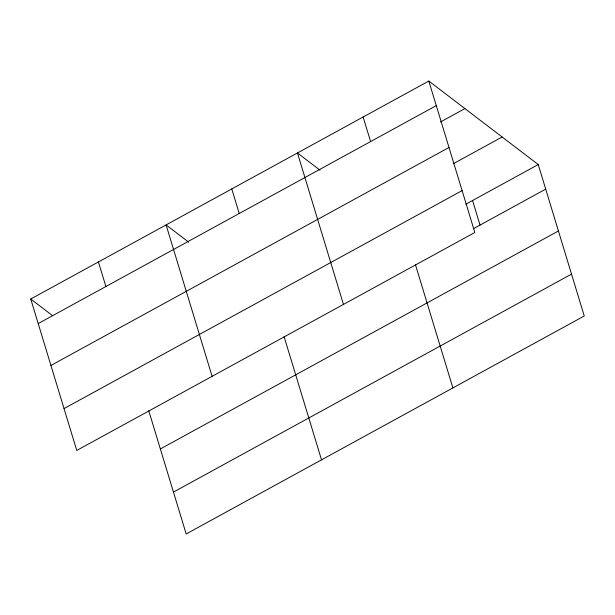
<?xml version="1.0" encoding="UTF-8"?>
<svg xmlns="http://www.w3.org/2000/svg" width="615" height="615" viewBox="0 0 615 615"><rect width="100%" height="100%" fill="white"/><g stroke="black" fill="none" stroke-linecap="round" stroke-linejoin="round"><path stroke-width="0.92" d="M428.816 81.042L474.826 232.485L76.76 450.449L30.75 299.013L428.816 81.042L538.24 164.551L584.25 315.987L186.184 533.958L148.745 410.72M38.215 323.575L436.281 105.611M440.501 121.97L464.925 108.601M50.937 365.441L448.996 147.477M453.293 163.736L502.132 136.991M64.037 408.583L462.103 190.612M465.824 204.203L538.24 164.551M473.289 228.772L545.705 189.12M160.361 448.95L558.42 230.986M173.468 492.085L571.527 274.121M320.023 170.194L297.452 152.974L343.462 304.41M188.659 242.125L166.088 224.898L212.106 376.342M30.75 299.013L52.567 315.656M472.558 200.513L480.023 225.082M415.448 264.688L452.886 387.919M363.134 117.011L370.599 141.573M284.084 336.613L321.53 459.851M231.77 188.936L239.235 213.505M98.423 261.959L105.888 286.521"/></g></svg>
